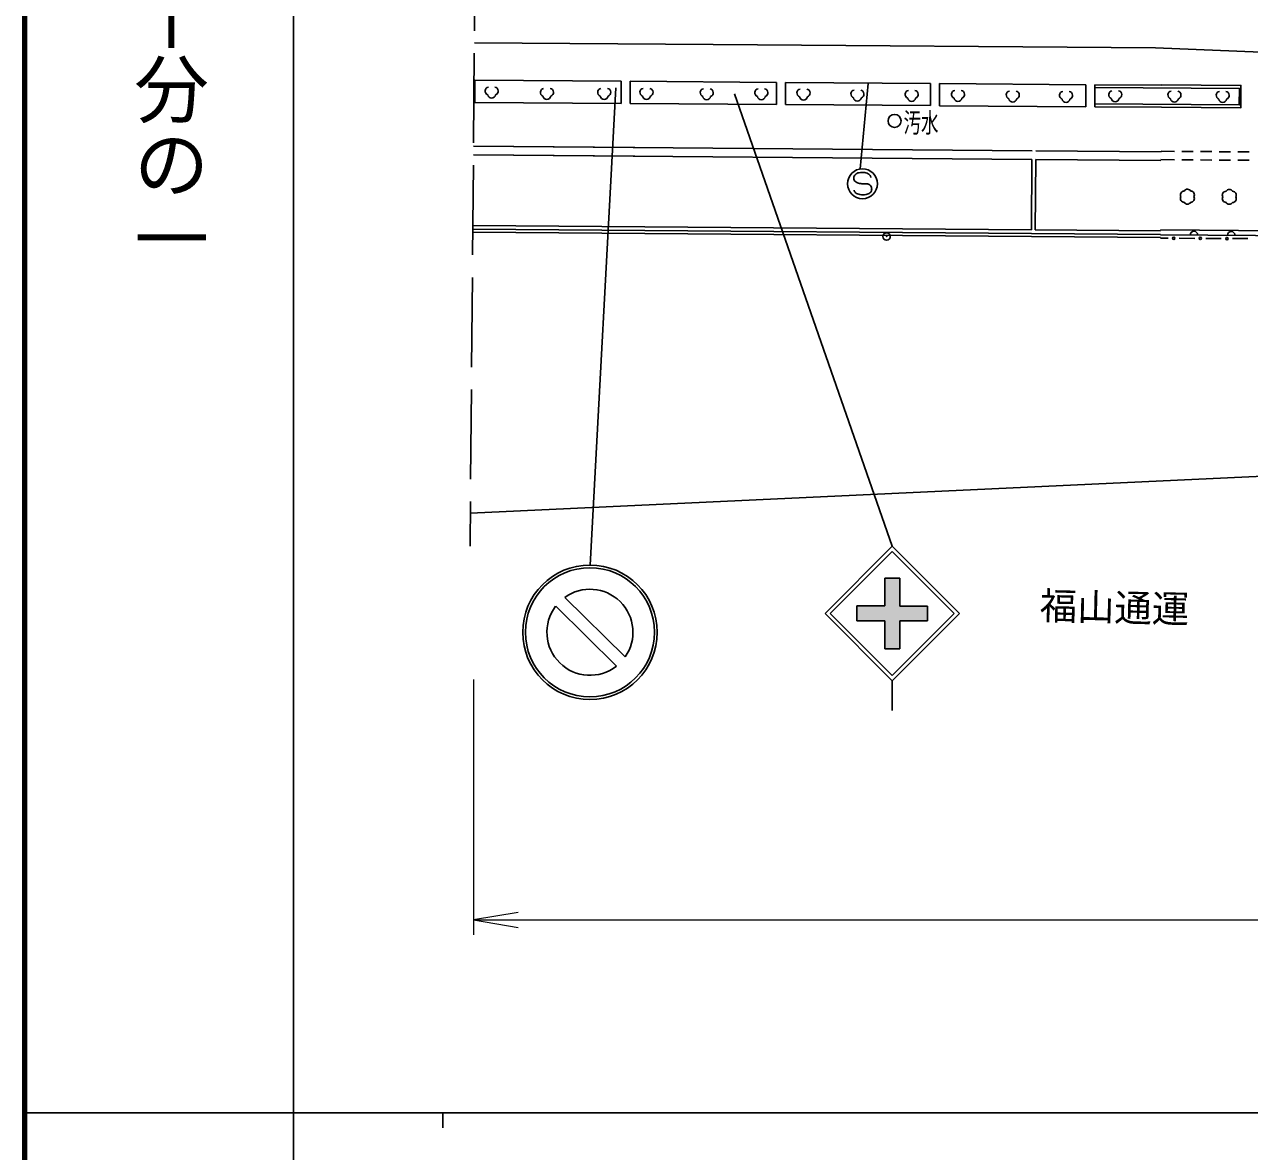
# Model space of a CAD drawing. Units: millimetres, scale not verified. Extents: x 40000 to 680000, y 20000 to 380000.
# Drawn here: x 40000 to 121994, y 202409 to 277814 of the extents above; entities that cross this region are included whole.
import ezdxf
from ezdxf.enums import TextEntityAlignment as Align

# ---------------------------------------------------------------- set-up
doc = ezdxf.new("R2010")
doc.units = ezdxf.units.MM
doc.header["$LTSCALE"] = 1000
doc.header["$PDMODE"] = 32
doc.header["$PDSIZE"] = 500
doc.linetypes.add('DASHED', pattern=[7.5, 6, -1.5])
for name, color, linetype, lineweight in [('M-BGD', 7, 'Continuous', 25), ('M-BGD-EXST', 7, 'Continuous', 25), ('M-STR-HTXT', 7, 'Continuous', 13), ('M-STR-STRC', 7, 'Continuous', 25), ('M-TTL', 2, 'Continuous', 140), ('M-TTL-BAND', 7, 'Continuous', 25)]:
    doc.layers.add(name, color=color, linetype=linetype, lineweight=lineweight)
doc.layers.add('M-BMK-HTXT', color=7, linetype='Continuous')
doc.styles.add('@ＭＳ ゴシック', font='')
doc.styles.add('ＭＳ ゴシック', font='')
doc.styles.get('@ＭＳ ゴシック').set_extended_font_data('@MS Gothic')
doc.styles.get('ＭＳ ゴシック').set_extended_font_data('MS Gothic')

# ---------------------------------------------------------------- blocks, each defined once
blk = doc.blocks.new('open_arrow')
at = {"color": 0, "linetype": 'Continuous', "lineweight": -2}
blk.add_lwpolyline([(7.5, 1.25), (0, 0), (7.5, -1.25)], dxfattribs=at)

msp = doc.modelspace()

# ---------------------------------------------------------------- hatches: boundary and pattern name
at = {"layer": 'M-STR-STRC'}
msp.add_hatch(color=256, dxfattribs=at).paths.add_polyline_path([(95721, 238907), (97582, 238907), (97583, 240766), (98583, 240766), (98582, 238906), (100441, 238906), (100441, 237906), (98582, 237906), (98581, 236046), (97581, 236046), (97582, 237907), (95721, 237907)])

# ---------------------------------------------------------------- linework, layer by layer
at = {"layer": 'M-BGD', "linetype": 'DASHED'}
msp.add_line((70173, 283393), (69825, 242909), dxfattribs=at)
at = {"layer": 'M-BGD'}
for p, q in [((70134, 272596), (70146, 274096)), ((70146, 274094), (70135, 272616)), ((70146, 274094), (79945, 274021)), ((79934, 272543), (79945, 274021)), ((79946, 274021), (79934, 272521)), ((80545, 274016), (80534, 272538)), ((80545, 274016), (90345, 273943)), ((90345, 273943), (90334, 272465)), ((90934, 272461), (90945, 273938)), ((90945, 273938), (100645, 273866)), ((100634, 272388), (100645, 273866)), ((101245, 273861), (101234, 272383)), ((101245, 273861), (111045, 273788)), ((111045, 273788), (111033, 272310)), ((111633, 272306), (111644, 273783)), ((111644, 273783), (116105, 273750)), ((79934, 272521), (70134, 272596)), ((80534, 272538), (90334, 272465)), ((90934, 272461), (100634, 272388)), ((101234, 272383), (111033, 272310)), ((111633, 272306), (116094, 272272)), ((70050, 269088), (107434, 268779)), ((70050, 269088), (80850, 268999)), ((70055, 269668), (107439, 269359)), ((70055, 269668), (80854, 269579)), ((107688, 269357), (116072, 269297)), ((116073, 269333), (116968, 269326)), ((117468, 269323), (118218, 269317)), ((118718, 269313), (119468, 269307)), ((119968, 269303), (120718, 269297)), ((121218, 269293), (121968, 269287)), ((107433, 268779), (107398, 264078)), ((107683, 268777), (107648, 264076)), ((107683, 268777), (116068, 268717)), ((116068, 268773), (116964, 268766)), ((117464, 268763), (118214, 268757)), ((118714, 268753), (119464, 268747)), ((119964, 268743), (120714, 268737)), ((121214, 268733), (121964, 268727)), ((116032, 263760), (70008, 264123)), ((107398, 264078), (70010, 264373)), ((116034, 264010), (107648, 264076)), ((116036, 264072), (136547, 263930)), ((116030, 263560), (70006, 263923)), ((116032, 263515), (116547, 263512)), ((117297, 263508), (118326, 263503)), ((119076, 263499), (120106, 263494)), ((120856, 263490), (121886, 263485)), ((69844, 245111), (162615, 249443))]:
    msp.add_line(p, q, dxfattribs=at)
for points in [[(111643, 273608), (121322, 273538), (121314, 272438), (111635, 272508)], [(116107, 273776), (121423, 273737), (121412, 272237), (116096, 272276)], [(203334, 249366), (203068, 255890), (195515, 263189), (116033, 263742)]]:
    msp.add_lwpolyline(points, dxfattribs=at)
for centre in [(116922, 263510), (118701, 263501), (120481, 263492)]:
    msp.add_circle(centre, 75, dxfattribs=at)
for centre in [(118275, 263727), (120775, 263709)]:
    msp.add_arc(centre, 250, 359.60154, 179.60154, dxfattribs=at)
msp.add_point((97702, 263631), dxfattribs=at)
at = {"layer": 'M-BGD-EXST'}
msp.add_line((95927, 268147), (96462, 273863), dxfattribs=at)
for points in [[(95572, 266619), (95567, 266627), (95562, 266634), (95557, 266642), (95552, 266650), (95547, 266658), (95543, 266666), (95539, 266674), (95536, 266682), (95533, 266690), (95530, 266699), (95528, 266706), (95527, 266714), (95525, 266722)], [(95822, 267196), (95847, 267191), (95873, 267186), (95898, 267182), (95924, 267177), (95949, 267173), (95974, 267170), (96000, 267166), (96025, 267164), (96051, 267161), (96077, 267160), (96098, 267159), (96119, 267159), (96140, 267159), (96161, 267159), (96182, 267159), (96203, 267160), (96224, 267160), (96246, 267160), (96267, 267160), (96288, 267160), (96300, 267159), (96311, 267159), (96323, 267158), (96335, 267158), (96346, 267157), (96358, 267156), (96370, 267154), (96381, 267153), (96393, 267151), (96404, 267150), (96411, 267148), (96418, 267147), (96425, 267146), (96432, 267144), (96439, 267143), (96446, 267141), (96453, 267139), (96460, 267138), (96466, 267136), (96473, 267134), (96479, 267132), (96485, 267130), (96491, 267128), (96497, 267125), (96503, 267123), (96509, 267121), (96515, 267118), (96521, 267116), (96526, 267113), (96532, 267110), (96538, 267108), (96544, 267105), (96549, 267102), (96555, 267099), (96561, 267095), (96566, 267092), (96572, 267089), (96577, 267085), (96582, 267081), (96587, 267077), (96594, 267071), (96601, 267065), (96607, 267059), (96614, 267052), (96620, 267046)]]:
    msp.add_lwpolyline(points, dxfattribs=at)
for centre, radius in [((98235, 271363), 435), ((96088, 267160), 1000)]:
    msp.add_circle(centre, radius, dxfattribs=at)
for centre, radius, start, end in [((71099, 273366), 269, 100.75605, 249.2973), ((71267, 273155), 266, 188.73985, 349.61114), ((71433, 273362), 273, 290.56616, 78.96113), ((74799, 273276), 269, 100.75605, 249.2973), ((75133, 273273), 273, 290.56616, 78.96113), ((78633, 273276), 269, 100.75605, 249.2973), ((78966, 273273), 273, 290.56616, 78.96113), ((81464, 273276), 269, 100.75605, 249.2973), ((81797, 273273), 273, 290.56616, 78.96113), ((85498, 273254), 269, 100.75605, 249.2973), ((85832, 273250), 273, 290.56616, 78.96113), ((89154, 273254), 269, 100.75605, 249.2973), ((89487, 273250), 273, 290.56616, 78.96113), ((91973, 273232), 269, 100.75605, 249.2973), ((92307, 273228), 273, 290.56616, 78.96113), ((95584, 273165), 269, 100.75605, 249.2973), ((95918, 273161), 273, 290.56616, 78.96113), ((99218, 273143), 269, 100.75605, 249.2973), ((99551, 273139), 273, 290.56616, 78.96113), ((102316, 273143), 269, 100.75605, 249.2973), ((102649, 273139), 273, 290.56616, 78.96113), ((105982, 273098), 269, 100.75605, 249.2973), ((106316, 273094), 273, 290.56616, 78.96113), ((109549, 273076), 269, 100.75605, 249.2973), ((109882, 273072), 273, 290.56616, 78.96113), ((112837, 273120), 269, 100.75605, 249.2973), ((113170, 273117), 273, 290.56616, 78.96113), ((116804, 273098), 269, 100.75605, 249.2973), ((117137, 273094), 273, 290.56616, 78.96113), ((120036, 273076), 269, 100.75605, 249.2973), ((120369, 273072), 273, 290.56616, 78.96113), ((74967, 273065), 266, 188.73985, 349.61114), ((78801, 273065), 266, 188.73985, 349.61114), ((81632, 273065), 266, 188.73985, 349.61114), ((85666, 273043), 266, 188.73985, 349.61114), ((89322, 273043), 266, 188.73985, 349.61114), ((92141, 273021), 266, 188.73985, 349.61114), ((95752, 272954), 266, 188.73985, 349.61114), ((99385, 272932), 266, 188.73985, 349.61114), ((102484, 272932), 266, 188.73985, 349.61114), ((106150, 272887), 266, 188.73985, 349.61114), ((109717, 272865), 266, 188.73985, 349.61114), ((113004, 272909), 266, 188.73985, 349.61114), ((116972, 272887), 266, 188.73985, 349.61114), ((120204, 272865), 266, 188.73985, 349.61114), ((95798, 267539), 298, 172.36814, 193.72008), ((95789, 267532), 290, 150.0708, 170.82171), ((95797, 267539), 298, 193.7824, 222.17001), ((95962, 267430), 491, 135.15085, 149.93667), ((95906, 267639), 445, 222.25697, 242.81644), ((95864, 267537), 347, 114.63796, 136.08554), ((95965, 267314), 591, 100.05395, 114.52623), ((96055, 266821), 1092, 90.54544, 100.1869), ((96074, 266657), 1257, 82.47698, 91.3279), ((96147, 267200), 709, 69.27414, 82.6429), ((96250, 267471), 419, 50.33996, 69.2792), ((96256, 267489), 401, 40.39427, 49.36849), ((96176, 267399), 521, 31.07407, 42.21432), ((96461, 267571), 188, 15.48494, 31.07407), ((96544, 267598), 101, 353.24514, 12.74605), ((95926, 266895), 449, 217.94831, 228.20445), ((95934, 266916), 470, 229.12381, 248.26742), ((95998, 267822), 650, 242.95506, 254.28289), ((96317, 266878), 428, 291.45807, 309.06252), ((96368, 266810), 344, 309.52638, 337.1503), ((96363, 266814), 346, 0.82024, 42.03911), ((96360, 266806), 349, 338.2637, 2.05452), ((117626, 266420), 250, 89.76184, 209.76184), ((117843, 266544), 250, 29.76184, 149.76184), ((118059, 266418), 250, 329.76184, 89.76184), ((120426, 266408), 250, 89.76184, 209.76184), ((120643, 266533), 250, 29.76184, 149.76184), ((120859, 266407), 250, 329.76184, 89.76184), ((96029, 267156), 728, 248.31346, 261.14941), ((96104, 267648), 1226, 261.2217, 270.98278), ((96122, 267694), 1272, 270.15164, 279.41634), ((96212, 267145), 715, 279.49367, 291.46503), ((117625, 266170), 250, 149.76184, 269.76184), ((117841, 266044), 250, 209.76184, 329.76184), ((118058, 266168), 250, 269.76184, 29.76184), ((120425, 266158), 250, 149.76184, 269.76184), ((120641, 266033), 250, 209.76184, 329.76184), ((120858, 266157), 250, 269.76184, 29.76184)]:
    msp.add_arc(centre, radius, start, end, dxfattribs=at)
at = {"layer": 'M-STR-HTXT'}
for p, q in [((70050, 233985), (70050, 216898)), ((70050, 217898), (205300, 217898))]:
    msp.add_line(p, q, dxfattribs=at)
at = {"layer": 'M-STR-STRC'}
for p, q in [((86106, 276474), (70115, 276596)), ((115704, 276249), (86106, 276474)), ((115704, 276249), (145696, 275020)), ((79575, 273574), (77872, 241650)), ((98081, 242907), (87529, 273176)), ((93581, 238407), (98081, 242907)), ((102581, 238406), (98081, 242907)), ((93935, 238407), (98081, 242553)), ((102228, 238406), (98081, 242553)), ((97583, 240766), (97582, 238907)), ((97583, 240766), (98583, 240766)), ((98583, 240766), (98582, 238906)), ((76161, 239484), (80207, 235499)), ((75554, 238892), (79623, 234883)), ((95721, 238907), (95721, 237907)), ((95721, 238907), (97582, 238907)), ((98582, 238906), (100441, 238906)), ((100441, 238906), (100441, 237906)), ((93581, 238407), (98081, 233906)), ((93935, 238407), (98081, 234260)), ((95721, 237907), (97582, 237907)), ((97582, 237907), (97581, 236046)), ((98081, 234260), (102228, 238406)), ((98081, 233906), (102581, 238406)), ((98582, 237906), (98581, 236046)), ((98582, 237906), (100441, 237906)), ((97581, 236046), (98581, 236046)), ((98081, 233906), (98081, 231906))]:
    msp.add_line(p, q, dxfattribs=at)
for radius in [4500, 4320]:
    msp.add_circle((77847, 237150), radius, dxfattribs=at)
for start, end in [(325.01478, 125.8468), (142.79212, 308.06946)]:
    msp.add_arc((77847, 237150), 2880, start, end, dxfattribs=at)
at = {"layer": 'M-TTL'}
msp.add_line((40000, 380000), (40000, 20000), dxfattribs=at)
at = {"layer": 'M-TTL-BAND'}
for p, q in [((58000, 370000), (58000, 20000)), ((40000, 205000), (579000, 205000)), ((68000, 205000), (68000, 204000))]:
    msp.add_line(p, q, dxfattribs=at)

# ---------------------------------------------------------------- block references
at = {"layer": 'M-STR-HTXT', "xscale": 400, "yscale": 400}
msp.add_blockref('open_arrow', (70050, 217898), dxfattribs=at)

# ---------------------------------------------------------------- texts
at = {"layer": 'M-BGD-EXST', "style": 'ＭＳ ゴシック', "width": 0.65}
msp.add_text('汚水', height=1320, rotation=359.627, dxfattribs=at).set_placement((98844, 271912), align=Align.TOP_LEFT)
at = {"layer": 'M-BMK-HTXT', "style": 'ＭＳ ゴシック'}
msp.add_text('福山通運', height=1833, rotation=358.627, dxfattribs=at).set_placement((112981, 239728), align=Align.TOP_CENTER)
at = {"layer": 'M-TTL-BAND', "style": '@ＭＳ ゴシック'}
msp.add_text('縮尺千分の一', height=3666, rotation=270, dxfattribs=at).set_placement((49777, 261030), align=Align.MIDDLE_RIGHT)

doc.saveas('drawing.dxf')
